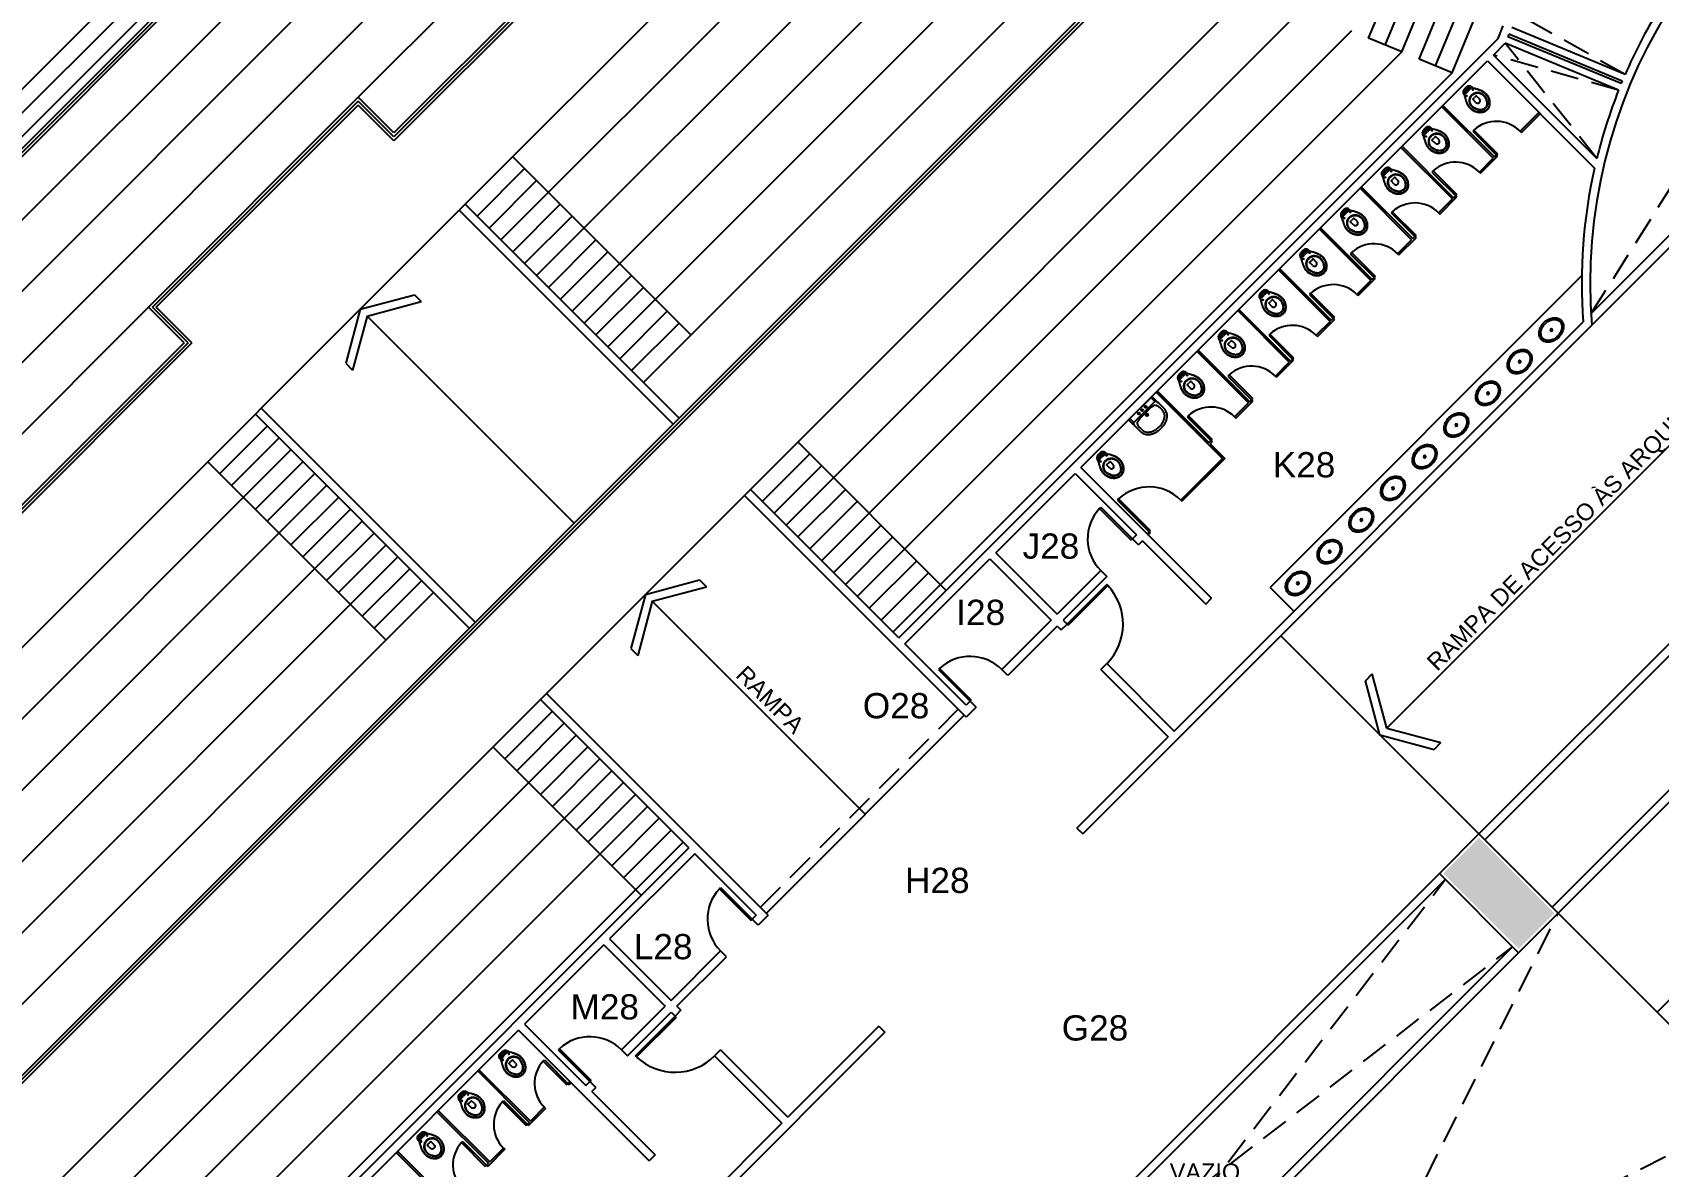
# Model space of a CAD drawing. Extents: x 964 to 1225, y -27 to 210.
# Drawn here: x 1107.01 to 1136.05, y 96.44 to 116.68 of the extents above; entities that cross this region are included whole.
import ezdxf

# ---------------------------------------------------------------- set-up
doc = ezdxf.new("R2010")
doc.units = 0
doc.header["$LTSCALE"] = 2
doc.linetypes.add('HIDDEN', pattern=[0.375, 0.25, -0.125])
for name, color, linetype in [('ARQUIBANCADA-ARY', 2, 'CONTINUOUS'), ('DIVISÓRIAS-ARY', 2, 'CONTINUOUS'), ('ESQUADRIA-ARY', 2, 'CONTINUOUS'), ('HACHURAS-ARY', 9, 'CONTINUOUS'), ('L_DECA', 7, 'CONTINUOUS'), ('MOBILIÁRIO-ARY', 7, 'CONTINUOUS'), ('PAREDE-ALTA-ARY', 1, 'CONTINUOUS'), ('PAREDE-BAIXA-ARY', 2, 'CONTINUOUS'), ('PEÇAS-SANIT-ARY', 7, 'CONTINUOUS'), ('PILARES-PRINC-ARY', 5, 'CONTINUOUS'), ('RAMPA-ARY', 2, 'CONTINUOUS'), ('RAMPA-INT-ARY', 7, 'CONTINUOUS'), ('RAMPA-PROJ-ARY', 7, 'HIDDEN'), ('TEXTO-PB-COR-ARY', 12, 'CONTINUOUS')]:
    doc.layers.add(name, color=color, linetype=linetype)
doc.styles.add('ARIAL', font='arial.ttf', dxfattribs={"height": 0.5})

# ---------------------------------------------------------------- blocks, each defined once
blk = doc.blocks.new('CUB01')
at = {"layer": 'L_DECA'}
blk.add_lwpolyline([(-24.5, -18.7, 0.124977), (-22.8, -25.6, 0.105809), (-17.3, -31.9, 0.086634), (-9.6, -35.9, 0.076682), (0, -37.4, 0.076682), (9.6, -35.9, 0.086634), (17.3, -31.9, 0.105809), (22.8, -25.6, 0.124977), (24.5, -18.7, 0.124977), (22.8, -11.8, 0.105809), (17.3, -5.5, 0.086634), (9.6, -1.5, 0.076682), (0, 0, 0.076682), (-9.6, -1.5, 0.086634), (-17.3, -5.5, 0.105809), (-22.8, -11.8, 0.124977)], format="xyb", close=True, dxfattribs=at)
at = {"layer": 'L_DECA', "color": 1}
blk.add_lwpolyline([(0.1, -2.9, 0.074123), (-8.3, -4.1, 0.084852), (-15, -7.5, 0.106323), (-19.8, -12.9, 0.128843), (-21.3, -18.6, 0.128843), (-19.8, -24.4, 0.106323), (-15, -29.8, 0.084852), (-8.3, -33.1, 0.074123), (0.1, -34.4, 0.074123), (8.6, -33.1, 0.084852), (15.3, -29.8, 0.106323), (20, -24.4, 0.128843), (21.5, -18.6, 0.128843), (20, -12.9, 0.106323), (15.3, -7.5, 0.084852), (8.6, -4.1, 0.074123)], format="xyb", close=True, dxfattribs=at)
for radius in [2.25, 1.06]:
    blk.add_circle((0.1, -18.7), radius, dxfattribs=at)
blk = doc.blocks.new('RAV10')
at = {"layer": 'L_DECA'}
blk.add_lwpolyline([(4.6, -12.9), (8.2, -12.9), (8.2, -12.9), (8.7, -13), (9.2, -13.2), (9.6, -13.5), (9.9, -14), (10.1, -14.3), (10.1, -14.3), (10.1, -14.3), (10.1, -14.3), (10.1, -14.3), (10.1, -14.3), (12.2, -18), (12.2, -18), (12.5, -18.6), (12.8, -19.1), (13.1, -19.6), (13.3, -20.1), (13.3, -20.1), (13.6, -20.6), (13.9, -21.1), (14.2, -21.5), (14.5, -22.1), (14.7, -22.6), (15, -23.1), (15.3, -23.6), (15.5, -24.1), (15.5, -24.1), (15.9, -24.8), (16.3, -25.6), (16.6, -26.3), (16.9, -27), (17.2, -27.8), (17.5, -28.6), (17.8, -29.4), (18, -30.2), (18, -30.2), (18.3, -31.4), (18.6, -32.6), (18.8, -33.9), (19, -35.2), (19.1, -36.4), (19.1, -37.7), (19.1, -39), (19, -40.3), (19, -40.3), (18.8, -41.6), (18.6, -42.9), (18.2, -44.2), (17.9, -45.5), (17.4, -46.8), (16.9, -48), (16.4, -49.3), (15.8, -50.4), (15.8, -50.4), (15.2, -51.4), (14.6, -52.3), (13.9, -53.1), (13.3, -53.9), (12.5, -54.8), (11.7, -55.5), (10.9, -56.3), (10.1, -57), (10.1, -57), (9, -57.8), (7.9, -58.5), (6.6, -59.1), (5.4, -59.6), (4.1, -60), (2.8, -60.3), (1.4, -60.4), (0, -60.5), (0, -60.5), (-1.4, -60.4), (-2.7, -60.3), (-4, -60), (-5.3, -59.6), (-6.6, -59.1), (-7.8, -58.5), (-9, -57.8), (-10.1, -57), (-10.1, -57), (-10.9, -56.3), (-11.7, -55.5), (-12.5, -54.8), (-13.2, -53.9), (-13.9, -53.1), (-14.5, -52.3), (-15.1, -51.4), (-15.7, -50.4), (-15.7, -50.4), (-16.3, -49.3), (-16.9, -48), (-17.4, -46.8), (-17.8, -45.5), (-18.2, -44.2), (-18.5, -42.9), (-18.7, -41.6), (-19, -40.3), (-19, -40.3), (-19, -39), (-19, -37.7), (-19, -36.4), (-18.9, -35.2), (-18.7, -33.9), (-18.5, -32.6), (-18.2, -31.4), (-17.9, -30.2), (-17.9, -30.2), (-17.7, -29.4), (-17.4, -28.6), (-17.1, -27.8), (-16.9, -27), (-16.6, -26.3), (-16.2, -25.6), (-15.8, -24.8), (-15.5, -24.1), (-15.5, -24.1), (-15.2, -23.6), (-15, -23.1), (-14.7, -22.6), (-14.4, -22.1), (-14.2, -21.5), (-13.9, -21.1), (-13.6, -20.6), (-13.3, -20.1), (-13.3, -20.1), (-13.1, -19.6), (-12.8, -19.1), (-12.4, -18.6), (-12.1, -18), (-10.1, -14.3), (-10.1, -14.3), (-10.1, -14.3), (-10.1, -14.3), (-10.1, -14.3), (-10.1, -14.3), (-9.8, -14), (-9.8, -14), (-9.6, -13.5), (-9.1, -13.2), (-8.6, -13), (-8.1, -12.9), (-4.5, -12.9)], dxfattribs=at)
at = {"layer": 'L_DECA', "color": 1}
for points in [[(12.2, -18), (13.3, -20.1), (13.3, -20.1), (13.6, -20.6), (13.8, -21.1), (14.1, -21.5), (14.3, -22.1), (14.5, -22.6), (14.7, -23.1), (15, -23.6), (15.2, -24.1), (15.2, -24.1), (15.5, -24.8), (15.9, -25.6), (16.2, -26.3), (16.6, -27.1), (16.9, -27.8), (17.1, -28.5), (17.4, -29.4), (17.6, -30.2), (17.6, -30.2), (17.9, -31.4), (18.1, -32.6), (18.3, -33.9), (18.5, -35.2), (18.5, -36.4), (18.5, -37.7), (18.5, -39), (18.4, -40.3), (18.4, -40.3), (18.2, -41.6), (17.9, -42.9), (17.6, -44.2), (17.2, -45.5), (16.7, -46.8), (16.2, -48), (15.6, -49.3), (15, -50.4), (15, -50.4), (14.4, -51.2), (13.9, -52), (13.3, -52.8), (12.8, -53.5), (12.2, -54.2), (11.5, -54.9), (10.9, -55.5), (10.1, -56.2), (10.1, -56.2), (9, -57.1), (7.9, -57.8), (6.6, -58.4), (5.4, -58.9), (4.1, -59.3), (2.8, -59.6), (1.4, -59.8), (0, -59.8), (0, -59.8), (-1.4, -59.8), (-2.7, -59.6), (-4.1, -59.3), (-5.3, -58.9), (-6.6, -58.4), (-7.8, -57.8), (-9, -57.1), (-10.1, -56.2), (-10.1, -56.2), (-10.8, -55.5), (-11.5, -54.9), (-12.1, -54.2), (-12.7, -53.5), (-13.3, -52.8), (-13.9, -52), (-14.4, -51.2), (-14.9, -50.4), (-14.9, -50.4), (-15.5, -49.3), (-16.1, -48), (-16.6, -46.8), (-17.1, -45.5), (-17.5, -44.2), (-17.9, -42.9), (-18.1, -41.6), (-18.3, -40.3), (-18.3, -40.3), (-18.4, -39.1), (-18.5, -37.7), (-18.5, -36.4), (-18.4, -35.2), (-18.2, -33.9), (-18, -32.6), (-17.8, -31.4), (-17.5, -30.2), (-17.5, -30.2), (-17.3, -29.4), (-17, -28.6), (-16.8, -27.8), (-16.5, -27.1), (-16.2, -26.3), (-15.8, -25.6), (-15.5, -24.8), (-15.2, -24.1), (-15.2, -24.1), (-15, -23.6), (-14.7, -23.1), (-14.5, -22.6), (-14.2, -22.1), (-14, -21.5), (-13.7, -21.1), (-13.5, -20.6), (-13.2, -20.1), (-12.1, -18)], [(-12.9, -30.2), (-12.9, -30.2), (-12.4, -29.3), (-11.9, -28.4), (-11.2, -27.7), (-10.6, -26.9), (-9.9, -26.2), (-9.2, -25.6), (-8.4, -25), (-7.5, -24.4), (-6.7, -23.9), (-5.8, -23.5), (-4.9, -23.1), (-3.9, -22.8), (-3, -22.6), (-2, -22.4), (-1, -22.3), (0, -22.2), (0, -22.2), (1, -22.3), (2, -22.4), (3, -22.6), (4, -22.8), (5, -23.1), (5.8, -23.5), (6.8, -23.9), (7.6, -24.4), (8.5, -25), (9.3, -25.6), (10, -26.2), (10.6, -26.9), (11.3, -27.7), (12, -28.4), (12.5, -29.3), (13, -30.2), (13, -30.2), (13.6, -31.3), (14, -32.6), (14.3, -33.8), (14.6, -35.1), (14.7, -36.4), (14.7, -37.7), (14.7, -39), (14.4, -40.3), (14.4, -40.3), (14.2, -41.6), (13.8, -42.9), (13.4, -44.2), (12.9, -45.5), (12.4, -46.8), (11.7, -48), (11.1, -49.3), (10.4, -50.4), (10.4, -50.4), (9.4, -51.7), (8.4, -52.8), (7.2, -53.8), (5.9, -54.6), (4.5, -55.2), (3.1, -55.8), (1.5, -56.1), (0, -56.2), (0, -56.2), (-1.5, -56.1), (-3.1, -55.8), (-4.4, -55.2), (-5.8, -54.6), (-7.1, -53.8), (-8.3, -52.8), (-9.3, -51.7), (-10.3, -50.4), (-10.3, -50.4), (-11, -49.3), (-11.7, -48), (-12.3, -46.8), (-12.8, -45.5), (-13.3, -44.2), (-13.7, -42.9), (-14.1, -41.6), (-14.4, -40.3), (-14.4, -40.3), (-14.6, -39), (-14.7, -37.7), (-14.6, -36.4), (-14.5, -35.1), (-14.2, -33.8), (-13.9, -32.6), (-13.5, -31.3), (-12.9, -30.2)], [(-12, -30.2), (-12, -30.2), (-11.5, -29.4), (-11, -28.6), (-10.4, -27.9), (-9.8, -27.2), (-9.1, -26.7), (-8.5, -26.1), (-7.7, -25.5), (-6.9, -25), (-6.1, -24.6), (-5.3, -24.2), (-4.5, -23.9), (-3.6, -23.6), (-2.8, -23.4), (-1.8, -23.2), (-0.9, -23.2), (0, -23.1), (0, -23.1), (0.9, -23.2), (1.9, -23.2), (2.8, -23.4), (3.6, -23.6), (4.5, -23.9), (5.4, -24.2), (6.2, -24.6), (7, -25), (7.7, -25.5), (8.5, -26.1), (9.2, -26.7), (9.8, -27.2), (10.4, -27.9), (11, -28.6), (11.5, -29.4), (12, -30.2), (12, -30.2), (12.7, -31.3), (13.2, -32.6), (13.6, -33.8), (13.9, -35), (14.1, -36.4), (14.1, -37.7), (14.1, -39), (13.9, -40.3), (13.9, -40.3), (13.6, -41.7), (13.2, -43), (12.8, -44.3), (12.3, -45.5), (11.7, -46.9), (11.1, -48.1), (10.4, -49.3), (9.6, -50.4), (9.6, -50.4), (8.8, -51.6), (7.8, -52.6), (6.7, -53.5), (5.5, -54.2), (4.2, -54.8), (2.8, -55.3), (1.5, -55.5), (0, -55.7), (0, -55.7), (-1.5, -55.5), (-2.8, -55.3), (-4.2, -54.8), (-5.4, -54.2), (-6.6, -53.5), (-7.7, -52.6), (-8.7, -51.6), (-9.6, -50.4), (-9.6, -50.4), (-10.3, -49.3), (-11, -48.1), (-11.7, -46.9), (-12.2, -45.5), (-12.7, -44.3), (-13.1, -43), (-13.5, -41.7), (-13.8, -40.3), (-13.8, -40.3), (-14, -39), (-14.1, -37.7), (-14, -36.4), (-13.9, -35), (-13.6, -33.8), (-13.2, -32.6), (-12.7, -31.3), (-12, -30.2)], [(-7.7, -9.4), (-8.1, -10.1), (-8.5, -10.8), (-8.6, -11.4), (-8.8, -12.2), (-8.8, -13.1)], [(-5.1, -12.9), (-5.1, -9.7), (-5.1, -7.8), (-5.1, -7.8), (-5.2, -7.6), (-5.3, -7.5), (-5.5, -7.4), (-5.9, -7.6), (-5.9, -7.6), (-6.4, -8), (-7.1, -8.6), (-7.7, -9.4)], [(5.1, -9.3), (5, -8.9), (4.6, -8.3), (3.9, -7.8), (3.1, -7.7), (0, -7.7), (-3.1, -7.7), (-3.1, -7.7), (-3.9, -7.8), (-4.5, -8.3), (-5, -8.9), (-5.1, -9.7)], [(4.6, -12.9), (4.6, -12.9), (4.2, -12.9), (3.9, -12.6), (3.6, -12.4), (3.6, -12), (3.6, -10.7), (3.6, -10.7), (3.6, -10.5), (3.6, -10.4), (3.7, -10.2), (3.9, -10.1), (3.9, -10.1), (3.9, -9.9), (3.9, -9.7), (3.8, -9.5), (3.6, -9.4), (0, -9.4), (-3.5, -9.4), (-3.5, -9.4), (-3.7, -9.5), (-3.9, -9.7), (-3.9, -9.9), (-3.8, -10.1), (-3.8, -10.1), (-3.6, -10.2), (-3.6, -10.4), (-3.5, -10.5), (-3.5, -10.7), (-3.5, -12), (-3.5, -12), (-3.6, -12.4), (-3.8, -12.6), (-4.1, -12.9), (-4.5, -12.9)], [(-4.5, -37), (-4.5, -29), (0, -29)], [(3.7, -10.3), (0, -10.3), (-3.6, -10.3)], [(4.6, -37), (4.6, -29), (0, -29)], [(5.1, -12.9), (5.1, -9.7), (5.1, -7.8), (5.1, -7.8), (5.2, -7.6), (5.3, -7.5), (5.5, -7.4), (5.9, -7.6), (5.9, -7.6), (6.4, -8), (7.1, -8.6), (7.7, -9.4)], [(7.7, -9.4), (8.1, -10.1), (8.5, -10.8), (8.6, -11.4), (8.8, -12.2), (8.8, -13.1)]]:
    blk.add_lwpolyline(points, dxfattribs=at)
at = {"layer": 'L_DECA', "color": 7}
for points in [[(10.1, -14.3), (10.1, -14.3), (10.1, -14.3), (10.1, -14.3), (10.1, -14.3), (10.1, -14.3), (9.6, -11.3), (9.6, -11.3), (9.3, -10.2), (8.9, -9.3), (8.3, -8.5), (7.7, -7.7), (6.9, -7), (6.1, -6.5), (5.1, -6.2), (4.1, -5.9), (4.1, -5.9), (3.6, -5.8), (3.1, -5.7), (2.6, -5.6), (2, -5.6), (1.5, -5.6), (1, -5.5), (0.5, -5.5), (0, -5.5), (0, -5.5), (-0.5, -5.5), (-1, -5.5), (-1.5, -5.6), (-2, -5.6), (-2.5, -5.6), (-3, -5.7), (-3.5, -5.8), (-4, -5.9), (-4, -5.9), (-5, -6.2), (-6, -6.5), (-6.9, -7), (-7.6, -7.7), (-8.2, -8.5), (-8.8, -9.3), (-9.3, -10.2), (-9.6, -11.3), (-10, -14.3), (-10, -14.3), (-10, -14.3), (-10, -14.3), (-10, -14.3), (-10.1, -14.3)], [(-4.5, -12.9), (0, -12.9)], [(4.6, -12.9), (0, -12.9)]]:
    blk.add_lwpolyline(points, dxfattribs=at)
at = {"layer": 'L_DECA', "color": 1}
for centre in [(-7.6, -17), (7.6, -17)]:
    blk.add_circle(centre, 0.672, dxfattribs=at)
blk.add_arc((0, -37), 4.56, 180, 0, dxfattribs=at)
blk = doc.blocks.new('DUO04')
at = {"layer": 'L_DECA'}
blk.add_line((-27.8, 0), (27.8, 0), dxfattribs=at)
at = {"layer": 'L_DECA', "color": 1}
for p, q in [((-26.5, -9.9), (-26.5, 0)), ((26.5, -9.9), (26.5, 0)), ((-26.5, -9.9), (0, -9.9)), ((26.5, -9.9), (0, -9.9))]:
    blk.add_line(p, q, dxfattribs=at)
at = {"layer": 'L_DECA', "color": 7}
for points in [[(-27.8, 0), (-27.8, 0), (-28.5, -0.1), (-29.1, -0.3), (-29.4, -0.8), (-29.5, -1.4), (-29.5, -23.9)], [(27.8, 0), (27.8, 0), (28.5, -0.1), (29.1, -0.3), (29.4, -0.8), (29.5, -1.4), (29.5, -23.9)], [(-29.5, -23.9), (-29.5, -29.7), (-29.5, -29.7), (-29.4, -32.1), (-28.9, -34.4), (-28.2, -36.5), (-27.2, -38.6), (-26.1, -40.5), (-24.7, -42.2), (-23.1, -43.8), (-21.3, -45.2), (-21.3, -45.2), (-20.2, -45.9), (-19.1, -46.6), (-18, -47.2), (-16.9, -47.9), (-15.7, -48.4), (-14.5, -49), (-13.3, -49.4), (-12.1, -49.9), (-10.8, -50.3), (-9.5, -50.5), (-8.2, -50.9), (-6.7, -51.1), (-4.8, -51.4), (-2.9, -51.5), (-1.4, -51.5), (0, -51.5)], [(29.5, -23.9), (29.5, -29.7), (29.5, -29.7), (29.4, -32.1), (28.9, -34.4), (28.2, -36.5), (27.2, -38.6), (26.1, -40.5), (24.7, -42.2), (23.1, -43.8), (21.3, -45.2), (21.3, -45.2), (20.2, -45.9), (19.1, -46.6), (18, -47.2), (16.9, -47.9), (15.7, -48.4), (14.5, -49), (13.3, -49.4), (12.1, -49.9), (10.8, -50.3), (9.5, -50.5), (8.2, -50.9), (6.7, -51.1), (4.8, -51.4), (2.9, -51.5), (1.4, -51.5), (0, -51.5)]]:
    blk.add_lwpolyline(points, dxfattribs=at)
at = {"layer": 'L_DECA', "color": 1}
for points in [[(-26.5, -9.9), (-26.9, -10), (-27.5, -10.1), (-28, -10.6), (-28.4, -11.2), (-28.7, -11.9), (-29, -12.7), (-29.2, -13.7), (-29.4, -15), (-29.5, -16.8)], [(0, -12.4), (0, -12.4), (-0.8, -12.4), (-1.4, -12.4), (-1.1, -12.4), (-1.8, -12.4), (-2.5, -12.4), (-3.3, -12.4), (-3.9, -12.4), (-4.7, -12.4), (-7.9, -12.4), (-8.6, -12.4), (-9.3, -12.4), (-10, -12.4), (-10.7, -12.4), (-11.4, -12.4), (-12, -12.4), (-12.7, -12.4), (-12.7, -12.4), (-13.7, -12.4), (-14.7, -12.5), (-15.8, -12.6), (-16.8, -12.8), (-17.8, -13), (-18.8, -13.2), (-19.8, -13.5), (-20.8, -13.7), (-20.8, -13.7), (-21.7, -14.1), (-22.6, -14.7), (-23.3, -15.4), (-23.9, -16.1), (-24.5, -17), (-24.8, -18), (-25.1, -19), (-25.2, -20), (-25.2, -20), (-25.2, -21.8), (-25.2, -23.1), (-25.2, -23.9)], [(-25.2, -23.9), (-25.2, -27.3), (-25.2, -29.6), (-25.2, -29.6), (-25, -31.4), (-24.8, -33.1), (-24.2, -34.8), (-23.5, -36.3), (-22.6, -37.8), (-21.6, -39.1), (-20.4, -40.4), (-19.1, -41.4), (-19.1, -41.4), (-18.1, -42.1), (-17.1, -42.7), (-16.2, -43.3), (-15.2, -43.9), (-14.1, -44.4), (-13, -44.8), (-11.9, -45.3), (-10.8, -45.7), (-9.7, -46.1), (-8.6, -46.4), (-6.7, -46.8), (-5.2, -47), (-3.3, -47.2), (-2.1, -47.2), (-1, -47.2), (0, -47.2)], [(0, -12.4), (0, -12.4), (0.8, -12.4), (1.4, -12.4), (1.1, -12.4), (1.8, -12.4), (2.5, -12.4), (3.3, -12.4), (3.9, -12.4), (4.7, -12.4), (7.9, -12.4), (8.6, -12.4), (9.3, -12.4), (10, -12.4), (10.7, -12.4), (11.4, -12.4), (12, -12.4), (12.7, -12.4), (12.7, -12.4), (13.7, -12.4), (14.7, -12.5), (15.8, -12.6), (16.8, -12.8), (17.8, -13), (18.8, -13.2), (19.8, -13.5), (20.8, -13.7), (20.8, -13.7), (21.7, -14.1), (22.6, -14.7), (23.3, -15.4), (23.9, -16.1), (24.5, -17), (24.8, -18), (25.1, -19), (25.2, -20), (25.2, -20), (25.2, -21.8), (25.2, -23.1), (25.2, -23.9)], [(25.2, -23.9), (25.2, -27.3), (25.2, -29.6), (25.2, -29.6), (25, -31.4), (24.8, -33.1), (24.2, -34.8), (23.5, -36.3), (22.6, -37.8), (21.6, -39.1), (20.4, -40.4), (19.1, -41.4), (19.1, -41.4), (18.1, -42.1), (17.1, -42.7), (16.2, -43.3), (15.2, -43.9), (14.1, -44.4), (13, -44.8), (11.9, -45.3), (10.8, -45.7), (9.7, -46.1), (8.6, -46.4), (6.7, -46.8), (5.2, -47), (3.3, -47.2), (2.1, -47.2), (1, -47.2), (0, -47.2)], [(26.5, -9.9), (26.9, -10), (27.5, -10.1), (28, -10.6), (28.4, -11.2), (28.7, -11.9), (29, -12.7), (29.2, -13.7), (29.4, -15), (29.5, -16.8)]]:
    blk.add_lwpolyline(points, dxfattribs=at)
for centre, radius in [((-8.5, -4.9), 1.75), ((0, -17), 2.25), ((0, -4.9), 1.75), ((0, -17), 0.981), ((8.5, -4.9), 1.75)]:
    blk.add_circle(centre, radius, dxfattribs=at)

msp = doc.modelspace()

# ---------------------------------------------------------------- hatches: boundary and pattern name
at = {"layer": 'HACHURAS-ARY', "ltscale": 0.5}
msp.add_hatch(color=256, dxfattribs=at).paths.add_polyline_path([(1132.84, 102.3), (1132.204, 101.664), (1133.547, 100.32), (1134.184, 100.956)])

# ---------------------------------------------------------------- linework, layer by layer
at = {"layer": 'ARQUIBANCADA-ARY'}
for p, q in [((1115.262, 123.042), (1101.562, 109.343)), ((1116.162, 122.669), (1101.935, 108.443)), ((1117.062, 122.297), (1102.308, 107.543)), ((1117.962, 121.924), (1102.68, 106.643)), ((1118.862, 121.551), (1112.831, 115.521)), ((1119.762, 121.178), (1113.468, 114.884)), ((1121.562, 120.433), (1114.74, 113.611)), ((1122.462, 120.06), (1115.377, 112.975)), ((1123.362, 119.687), (1116.013, 112.339)), ((1124.262, 119.314), (1116.65, 111.702)), ((1125.162, 118.942), (1117.286, 111.066)), ((1126.062, 118.569), (1117.922, 110.43)), ((1126.962, 118.196), (1106.408, 97.643)), ((1130.87, 116.577), (1131.636, 118.425)), ((1131.166, 116.454), (1131.931, 118.302)), ((1131.462, 116.332), (1132.227, 118.18)), ((1131.77, 116.204), (1132.536, 118.052)), ((1132.066, 116.082), (1132.831, 117.929)), ((1132.362, 115.959), (1133.127, 117.807)), ((1128.762, 117.45), (1119.832, 108.52)), ((1129.662, 117.078), (1120.468, 107.884)), ((1130.562, 116.705), (1121.104, 107.248)), ((1131.462, 116.332), (1130.87, 116.577)), ((1131.462, 116.332), (1121.741, 106.611)), ((1132.362, 115.959), (1131.77, 116.204)), ((1132.362, 115.959), (1122.377, 105.975)), ((1109.084, 111.773), (1112.831, 115.521)), ((1109.154, 111.773), (1112.831, 115.45)), ((1109.225, 111.773), (1112.831, 115.379)), ((1113.468, 114.884), (1112.831, 115.521)), ((1113.468, 114.814), (1112.831, 115.45)), ((1113.468, 114.743), (1112.831, 115.379)), ((1118.771, 111.278), (1115.589, 114.46)), ((1115.801, 114.248), (1114.953, 113.399)), ((1116.013, 114.036), (1115.165, 113.187)), ((1114.74, 113.611), (1114.634, 113.505)), ((1118.559, 109.793), (1114.74, 113.611)), ((1116.437, 113.611), (1115.589, 112.763)), ((1118.453, 109.687), (1114.634, 113.505)), ((1116.65, 113.399), (1115.801, 112.551)), ((1117.074, 112.975), (1116.225, 112.127)), ((1117.286, 112.763), (1116.437, 111.914)), ((1117.71, 112.339), (1116.862, 111.49)), ((1117.922, 112.127), (1117.074, 111.278)), ((1109.084, 111.773), (1103.053, 105.743)), ((1109.72, 111.137), (1109.084, 111.773)), ((1109.791, 111.137), (1109.154, 111.773)), ((1109.861, 111.137), (1109.225, 111.773)), ((1118.347, 111.702), (1117.498, 110.854)), ((1118.559, 111.49), (1117.71, 110.642)), ((1109.72, 111.137), (1103.426, 104.843)), ((1110.993, 109.864), (1104.171, 103.043)), ((1111.099, 109.97), (1110.993, 109.864)), ((1114.811, 106.045), (1110.993, 109.864)), ((1114.917, 106.151), (1111.099, 109.97)), ((1110.356, 108.803), (1111.205, 109.652)), ((1111.629, 109.227), (1104.544, 102.143)), ((1110.568, 108.591), (1111.417, 109.44)), ((1120.892, 109.157), (1120.044, 108.308)), ((1123.33, 106.719), (1120.68, 109.369)), ((1113.326, 105.833), (1110.144, 109.015)), ((1110.993, 108.167), (1111.841, 109.015)), ((1121.104, 108.945), (1120.256, 108.096)), ((1112.265, 108.591), (1104.917, 101.243)), ((1111.205, 107.955), (1112.053, 108.803)), ((1111.629, 107.53), (1112.478, 108.379)), ((1121.529, 108.52), (1120.68, 107.672)), ((1121.741, 108.308), (1120.892, 107.46)), ((1111.841, 107.318), (1112.69, 108.167)), ((1112.902, 107.955), (1105.29, 100.343)), ((1112.266, 106.894), (1113.114, 107.743)), ((1122.165, 107.884), (1121.316, 107.035)), ((1112.478, 106.682), (1113.326, 107.53)), ((1122.377, 107.672), (1121.529, 106.823)), ((1113.538, 107.318), (1105.663, 99.443)), ((1122.801, 107.248), (1121.953, 106.399)), ((1112.902, 106.258), (1113.75, 107.106)), ((1113.114, 106.045), (1113.963, 106.894)), ((1123.014, 107.035), (1122.165, 106.187)), ((1114.175, 106.682), (1106.035, 98.543)), ((1116.084, 104.773), (1107.154, 95.843)), ((1115.447, 103.712), (1116.296, 104.561)), ((1115.66, 103.5), (1116.508, 104.348)), ((1116.72, 104.136), (1107.527, 94.943)), ((1117.885, 101.275), (1115.235, 103.924)), ((1116.084, 103.076), (1116.932, 103.924)), ((1116.296, 102.863), (1117.145, 103.712)), ((1117.357, 103.5), (1107.899, 94.043)), ((1116.72, 102.439), (1117.569, 103.288)), ((1116.932, 102.227), (1117.781, 103.076)), ((1117.993, 102.863), (1108.272, 93.143)), ((1117.357, 101.803), (1118.205, 102.651)), ((1118.629, 102.227), (1108.645, 92.243)), ((1117.569, 101.591), (1118.417, 102.439))]:
    msp.add_line(p, q, dxfattribs=at)
at = {"layer": 'ARQUIBANCADA-ARY', "linetype": 'HIDDEN'}
msp.add_line((1123.544, 104.596), (1120.008, 101.06), dxfattribs=at)
at = {"layer": 'DIVISÓRIAS-ARY'}
for p, q in [((1132.175, 115.353), (1133.095, 114.434)), ((1132.197, 115.374), (1133.116, 114.455)), ((1133.576, 114.915), (1133.91, 115.249)), ((1133.597, 114.894), (1133.931, 115.228)), ((1132.749, 114.935), (1132.728, 114.914)), ((1132.728, 114.914), (1133.173, 114.469)), ((1132.749, 114.935), (1133.173, 114.512)), ((1133.576, 114.915), (1133.597, 114.894)), ((1131.447, 114.625), (1132.366, 113.706)), ((1131.468, 114.646), (1132.388, 113.727)), ((1132.847, 114.186), (1133.095, 114.434)), ((1132.868, 114.165), (1133.173, 114.469)), ((1133.116, 114.455), (1133.173, 114.512)), ((1133.116, 114.455), (1133.151, 114.49)), ((1133.151, 114.49), (1133.173, 114.512)), ((1132.02, 114.207), (1131.999, 114.186)), ((1131.999, 114.186), (1132.444, 113.741)), ((1132.02, 114.207), (1132.444, 113.783)), ((1132.847, 114.186), (1132.868, 114.165)), ((1130.719, 113.896), (1131.638, 112.977)), ((1130.74, 113.918), (1131.659, 112.998)), ((1132.119, 113.458), (1132.366, 113.706)), ((1132.14, 113.437), (1132.444, 113.741)), ((1132.388, 113.727), (1132.444, 113.783)), ((1132.388, 113.727), (1132.423, 113.762)), ((1132.423, 113.762), (1132.444, 113.783)), ((1131.292, 113.479), (1131.271, 113.458)), ((1131.271, 113.458), (1131.716, 113.013)), ((1131.292, 113.479), (1131.716, 113.055)), ((1132.119, 113.458), (1132.14, 113.437)), ((1129.991, 113.168), (1130.91, 112.249)), ((1130.012, 113.189), (1130.931, 112.27)), ((1131.391, 112.73), (1131.638, 112.977)), ((1131.412, 112.709), (1131.716, 113.013)), ((1131.659, 112.998), (1131.716, 113.055)), ((1131.659, 112.998), (1131.695, 113.034)), ((1131.695, 113.034), (1131.716, 113.055)), ((1130.564, 112.75), (1130.543, 112.729)), ((1130.543, 112.729), (1130.988, 112.284)), ((1130.564, 112.75), (1130.988, 112.327)), ((1131.391, 112.73), (1131.412, 112.709)), ((1129.262, 112.44), (1130.181, 111.521)), ((1129.262, 112.44), (1130.181, 111.521)), ((1129.283, 112.461), (1130.203, 111.542)), ((1130.662, 112.001), (1130.91, 112.249)), ((1130.683, 111.98), (1130.988, 112.284)), ((1130.931, 112.27), (1130.988, 112.327)), ((1130.931, 112.27), (1130.966, 112.305)), ((1130.966, 112.305), (1130.988, 112.327)), ((1129.835, 112.022), (1129.814, 112.001)), ((1129.814, 112.001), (1130.259, 111.556)), ((1129.835, 112.022), (1130.259, 111.598)), ((1130.662, 112.001), (1130.683, 111.98)), ((1128.534, 111.712), (1129.453, 110.792)), ((1128.555, 111.733), (1129.474, 110.813)), ((1129.934, 111.273), (1130.181, 111.521)), ((1129.955, 111.252), (1130.259, 111.556)), ((1130.203, 111.542), (1130.259, 111.598)), ((1130.203, 111.542), (1130.238, 111.577)), ((1130.238, 111.577), (1130.259, 111.598)), ((1129.107, 111.294), (1129.086, 111.273)), ((1129.086, 111.273), (1129.531, 110.828)), ((1129.107, 111.294), (1129.531, 110.87)), ((1129.934, 111.273), (1129.955, 111.252)), ((1127.806, 110.983), (1128.725, 110.064)), ((1127.827, 111.004), (1128.746, 110.085)), ((1129.206, 110.545), (1129.453, 110.792)), ((1129.227, 110.524), (1129.531, 110.828)), ((1129.474, 110.813), (1129.531, 110.87)), ((1129.474, 110.813), (1129.51, 110.849)), ((1129.51, 110.849), (1129.531, 110.87)), ((1128.379, 110.565), (1128.358, 110.544)), ((1128.358, 110.544), (1128.803, 110.099)), ((1128.379, 110.565), (1128.803, 110.142)), ((1129.206, 110.545), (1129.227, 110.524)), ((1127.077, 110.255), (1128.258, 109.074)), ((1127.098, 110.276), (1128.018, 109.357)), ((1128.477, 109.816), (1128.725, 110.064)), ((1128.499, 109.795), (1128.803, 110.099)), ((1128.746, 110.085), (1128.781, 110.121)), ((1128.781, 110.121), (1128.803, 110.142)), ((1127.651, 109.837), (1127.629, 109.816)), ((1127.629, 109.816), (1128.074, 109.371)), ((1127.651, 109.837), (1128.074, 109.413)), ((1128.477, 109.816), (1128.499, 109.795)), ((1128.018, 109.357), (1128.053, 109.392)), ((1128.018, 109.357), (1128.053, 109.392)), ((1128.039, 109.336), (1128.074, 109.371)), ((1128.039, 109.336), (1128.074, 109.371)), ((1128.039, 109.336), (1128.301, 109.074)), ((1128.053, 109.392), (1128.074, 109.413)), ((1128.258, 109.074), (1127.516, 108.332)), ((1128.301, 109.074), (1127.537, 108.31)), ((1126.406, 108.352), (1126.385, 108.331)), ((1126.385, 108.331), (1126.971, 107.745)), ((1126.406, 108.352), (1126.971, 107.787)), ((1127.516, 108.332), (1127.537, 108.31)), ((1126.066, 108.183), (1126.632, 107.617)), ((1126.067, 108.183), (1126.088, 108.204)), ((1126.088, 108.204), (1126.653, 107.639)), ((1126.95, 107.766), (1126.915, 107.731)), ((1126.971, 107.745), (1126.936, 107.709)), ((1126.95, 107.766), (1126.971, 107.787)), ((1126.653, 107.639), (1126.632, 107.617)), ((1126.193, 106.825), (1125.486, 106.118)), ((1126.214, 106.804), (1125.507, 106.097)), ((1126.214, 106.804), (1126.193, 106.825)), ((1125.486, 106.118), (1125.507, 106.097)), ((1123.21, 105.326), (1123.189, 105.305)), ((1123.189, 105.305), (1123.754, 104.74)), ((1123.21, 105.326), (1123.775, 104.761)), ((1123.754, 104.74), (1123.775, 104.761)), ((1119.278, 101.394), (1119.299, 101.415)), ((1119.278, 101.394), (1119.843, 100.829)), ((1119.299, 101.415), (1119.865, 100.85)), ((1119.865, 100.85), (1119.843, 100.829)), ((1117.779, 98.411), (1118.486, 99.118)), ((1117.8, 98.39), (1118.507, 99.097)), ((1118.486, 99.118), (1118.507, 99.097)), ((1116.422, 98.538), (1116.4, 98.516)), ((1116.4, 98.516), (1116.966, 97.951)), ((1116.422, 98.538), (1116.987, 97.972)), ((1114.965, 98.142), (1115.884, 97.223)), ((1114.986, 98.163), (1115.905, 97.244)), ((1116.132, 98.318), (1116.153, 98.34)), ((1116.132, 98.318), (1116.555, 97.895)), ((1116.153, 98.34), (1116.598, 97.895)), ((1117.8, 98.39), (1117.779, 98.411)), ((1116.577, 97.916), (1116.555, 97.895)), ((1116.612, 97.951), (1116.577, 97.916)), ((1116.633, 97.93), (1116.598, 97.895)), ((1116.966, 97.951), (1116.987, 97.972)), ((1115.403, 97.59), (1115.425, 97.611)), ((1115.403, 97.59), (1115.827, 97.166)), ((1115.425, 97.611), (1115.87, 97.166)), ((1114.236, 97.414), (1115.155, 96.495)), ((1114.257, 97.435), (1115.177, 96.516)), ((1116.174, 97.47), (1115.87, 97.166)), ((1116.152, 97.492), (1115.905, 97.244)), ((1116.152, 97.492), (1116.174, 97.47)), ((1115.848, 97.188), (1115.827, 97.166)), ((1115.884, 97.223), (1115.848, 97.188)), ((1113.508, 96.686), (1114.427, 95.766)), ((1113.529, 96.707), (1114.448, 95.787)), ((1114.675, 96.862), (1114.696, 96.883)), ((1114.675, 96.862), (1115.099, 96.438)), ((1114.696, 96.883), (1115.141, 96.438)), ((1115.445, 96.742), (1115.141, 96.438)), ((1115.424, 96.763), (1115.177, 96.516)), ((1115.424, 96.763), (1115.445, 96.742)), ((1115.12, 96.459), (1115.099, 96.438)), ((1115.155, 96.495), (1115.12, 96.459))]:
    msp.add_line(p, q, dxfattribs=at)
at = {"layer": 'ESQUADRIA-ARY'}
for p, q in [((1115.304, 123.014), (1101.59, 109.3)), ((1115.346, 122.986), (1101.619, 109.258)), ((1119.726, 121.072), (1113.468, 114.814)), ((1119.762, 121.037), (1113.468, 114.743)), ((1126.926, 118.09), (1106.514, 97.678)), ((1126.962, 118.055), (1106.55, 97.643)), ((1109.791, 111.137), (1103.532, 104.878)), ((1109.861, 111.137), (1103.567, 104.843))]:
    msp.add_line(p, q, dxfattribs=at)
at = {"layer": 'ESQUADRIA-ARY', "color": 7, "ltscale": 0.5}
for centre, radius, start, end in [((1133.151, 114.49), 0.6, 45, 132.134), ((1132.423, 113.762), 0.6, 45, 132.134), ((1131.695, 113.034), 0.6, 45, 132.134), ((1130.966, 112.305), 0.6, 45, 132.134), ((1130.238, 111.577), 0.6, 45, 132.134), ((1129.51, 110.849), 0.6, 45, 132.134), ((1128.781, 110.121), 0.6, 45, 132.134), ((1128.053, 109.392), 0.6, 45, 132.134), ((1126.95, 107.766), 0.8, 45, 132.8509), ((1116.577, 97.916), 0.6, 137.866, 225), ((1115.848, 97.188), 0.6, 137.866, 225), ((1115.12, 96.459), 0.6, 137.866, 225)]:
    msp.add_arc(centre, radius, start, end, dxfattribs=at)
at = {"layer": 'MOBILIÁRIO-ARY'}
for p, q in [((1104.346, 113.187), (1111.417, 120.258)), ((1104.558, 112.975), (1111.629, 120.046)), ((1104.77, 112.763), (1111.841, 119.834)), ((1129.111, 106.773), (1134.675, 112.337)), ((1129.111, 106.773), (1129.535, 106.349))]:
    msp.add_line(p, q, dxfattribs=at)
at = {"layer": 'PAREDE-ALTA-ARY'}
for p, q in [((1133.182, 116.572), (1133.274, 116.794)), ((1135.448, 115.926), (1133.424, 116.764)), ((1122.481, 105.871), (1133.182, 116.572)), ((1133.097, 116.275), (1133.309, 116.487)), ((1135.333, 115.648), (1133.309, 116.487)), ((1133.376, 116.648), (1133.357, 116.602)), ((1135.38, 115.764), (1133.357, 116.602)), ((1135.399, 115.81), (1133.376, 116.648)), ((1125.734, 108.911), (1132.991, 116.169)), ((1125.734, 108.911), (1132.991, 116.169)), ((1132.991, 116.169), (1134.904, 114.256)), ((1133.097, 116.275), (1134.944, 114.428)), ((1127.395, 104.209), (1134.698, 111.512)), ((1134.853, 111.455), (1125.769, 102.371)), ((1125.734, 108.911), (1128.067, 106.578)), ((1124.213, 107.391), (1125.628, 108.805)), ((1125.628, 108.805), (1126.724, 107.709)), ((1119.832, 108.52), (1119.725, 108.414)), ((1123.683, 104.457), (1119.725, 108.414)), ((1122.481, 105.871), (1119.832, 108.52)), ((1126.724, 107.709), (1126.653, 107.639)), ((1126.653, 107.639), (1126.759, 107.533)), ((1126.83, 107.603), (1126.759, 107.533)), ((1126.83, 107.603), (1127.961, 106.472)), ((1122.587, 105.765), (1124.107, 107.285)), ((1124.107, 107.285), (1125.203, 106.189)), ((1124.213, 107.391), (1125.309, 106.295)), ((1126.087, 107.073), (1125.309, 106.295)), ((1126.193, 106.967), (1125.416, 106.189)), ((1126.087, 107.073), (1126.193, 106.967)), ((1127.961, 106.472), (1128.067, 106.578)), ((1125.203, 106.189), (1124.32, 105.305)), ((1125.309, 106.083), (1124.426, 105.199)), ((1125.309, 106.083), (1125.38, 106.012)), ((1125.38, 106.012), (1125.486, 106.118)), ((1125.416, 106.189), (1125.486, 106.118)), ((1123.683, 104.669), (1122.587, 105.765)), ((1126.087, 105.305), (1126.193, 105.411)), ((1126.193, 105.411), (1127.395, 104.209)), ((1124.426, 105.199), (1124.32, 105.305)), ((1126.087, 105.305), (1127.289, 104.103)), ((1116.19, 104.879), (1116.084, 104.773)), ((1120.147, 100.921), (1116.19, 104.879)), ((1118.733, 102.123), (1116.084, 104.773)), ((1123.754, 104.74), (1123.683, 104.669)), ((1123.86, 104.634), (1123.683, 104.457)), ((1123.86, 104.634), (1123.754, 104.74)), ((1125.663, 102.477), (1127.289, 104.103)), ((1125.663, 102.477), (1125.769, 102.371)), ((1118.733, 102.123), (1108.032, 91.422)), ((1118.839, 102.017), (1117.319, 100.497)), ((1119.935, 100.921), (1118.839, 102.017)), ((1119.935, 100.921), (1119.865, 100.85)), ((1119.971, 100.744), (1119.865, 100.85)), ((1120.147, 100.921), (1119.971, 100.744)), ((1117.319, 100.497), (1118.415, 99.401)), ((1117.213, 100.391), (1115.799, 98.977)), ((1117.213, 100.391), (1118.309, 99.295)), ((1118.415, 99.401), (1119.299, 100.285)), ((1118.521, 99.295), (1119.405, 100.178)), ((1119.405, 100.178), (1119.299, 100.285)), ((1117.531, 98.517), (1118.309, 99.295)), ((1118.521, 99.295), (1118.592, 99.224)), ((1117.637, 98.411), (1118.415, 99.189)), ((1118.415, 99.189), (1118.486, 99.118)), ((1118.592, 99.224), (1118.486, 99.118)), ((1115.693, 98.87), (1108.436, 91.613)), ((1115.693, 98.87), (1118.026, 96.537)), ((1115.799, 98.977), (1116.895, 97.881)), ((1122.234, 98.835), (1119.087, 95.688)), ((1122.127, 98.941), (1120.501, 97.315)), ((1122.127, 98.941), (1122.234, 98.835)), ((1117.531, 98.517), (1117.637, 98.411)), ((1119.299, 98.517), (1119.193, 98.411)), ((1119.299, 98.517), (1120.501, 97.315)), ((1119.193, 98.411), (1120.395, 97.209)), ((1116.895, 97.881), (1116.966, 97.951)), ((1116.966, 97.951), (1117.072, 97.845)), ((1117.001, 97.774), (1117.072, 97.845)), ((1117.001, 97.774), (1118.132, 96.643)), ((1120.395, 97.209), (1118.875, 95.688)), ((1118.132, 96.643), (1118.026, 96.537))]:
    msp.add_line(p, q, dxfattribs=at)
for radius, start, end in [(9.25, 112.2333, 184.5602), (9.4, 148.7695, 156.5857), (9.4, 158.4143, 166.2305), (9.4, 157.3476, 157.6524), (9.4, 167.3059, 184.1368)]:
    msp.add_arc((1144.074, 112.19), radius, start, end, dxfattribs=at)
at = {"layer": 'PAREDE-BAIXA-ARY'}
for p, q in [((1143.074, 112.604), (1132.84, 102.371)), ((1132.946, 102.265), (1143.1, 112.419)), ((1132.133, 101.664), (1122.941, 92.471)), ((1132.239, 101.557), (1123.047, 92.365)), ((1137.79, 97.421), (1134.254, 100.956)), ((1133.441, 100.355), (1124.249, 91.163)), ((1133.547, 100.249), (1124.355, 91.057))]:
    msp.add_line(p, q, dxfattribs=at)
at = {"layer": 'PEÇAS-SANIT-ARY', "ltscale": 0.5}
for centre, radius, start, end in [((1126.653, 107.639), 0.8, 137.1491, 225), ((1125.486, 106.118), 1, 315, 43.2809), ((1123.754, 104.74), 0.8, 45, 132.8509), ((1119.865, 100.85), 0.8, 137.1491, 225), ((1116.966, 97.951), 0.8, 45, 132.8509), ((1118.486, 99.118), 1, 226.7191, 315)]:
    msp.add_arc(centre, radius, start, end, dxfattribs=at)
at = {"layer": 'PILARES-PRINC-ARY'}
msp.add_lwpolyline([(1133.547, 100.249), (1134.254, 100.956), (1132.84, 102.371), (1132.133, 101.664)], close=True, dxfattribs=at)
at = {"layer": 'RAMPA-ARY'}
msp.add_line((1132.84, 102.371), (1129.305, 105.906), dxfattribs=at)
for points in [[(1134.84, 111.653), (1139.725, 116.539, -1), (1148.423, 107.842), (1137.896, 97.315)], [(1134.853, 111.455), (1139.831, 116.433, -1), (1148.317, 107.948), (1137.79, 97.421)]]:
    msp.add_lwpolyline(points, format="xyb", dxfattribs=at)
for points in [[(1144.781, 111.483), (1134.254, 100.956)], [(1134.148, 101.062), (1144.303, 111.217)]]:
    msp.add_lwpolyline(points, dxfattribs=at)
at = {"layer": 'RAMPA-INT-ARY'}
for p, q in [((1111.099, 109.97), (1114.634, 113.505)), ((1112.867, 111.738), (1113.832, 111.996)), ((1112.989, 111.615), (1113.955, 111.874)), ((1113.832, 111.996), (1113.955, 111.874)), ((1112.867, 111.738), (1112.608, 110.772)), ((1112.989, 111.615), (1112.73, 110.649)), ((1116.685, 107.919), (1112.989, 111.615)), ((1112.608, 110.772), (1112.73, 110.649)), ((1116.19, 104.879), (1119.725, 108.414)), ((1117.958, 106.646), (1118.924, 106.905)), ((1118.924, 106.905), (1119.046, 106.783)), ((1117.958, 106.646), (1117.699, 105.681)), ((1118.08, 106.524), (1119.046, 106.783)), ((1118.08, 106.524), (1117.821, 105.558)), ((1121.882, 102.722), (1118.08, 106.524)), ((1117.699, 105.681), (1117.821, 105.558)), ((1130.814, 105.104), (1130.936, 105.227)), ((1131.072, 104.138), (1130.814, 105.104)), ((1131.195, 104.261), (1130.936, 105.227)), ((1123.65, 104.49), (1120.114, 100.954)), ((1131.195, 104.261), (1132.161, 104.002)), ((1131.072, 104.138), (1132.038, 103.88)), ((1132.038, 103.88), (1132.161, 104.002))]:
    msp.add_line(p, q, dxfattribs=at)
msp.add_lwpolyline([(1136.022, 99.189), (1146.549, 109.715, 1), (1141.599, 114.665), (1131.195, 104.261)], format="xyb", dxfattribs=at)
at = {"layer": 'RAMPA-PROJ-ARY'}
for p, q in [((1134.84, 111.653), (1140.574, 120.752)), ((1135.448, 115.926), (1133.424, 117.064)), ((1134.944, 114.428), (1133.309, 116.487)), ((1135.333, 115.648), (1133.097, 116.275)), ((1124.249, 91.163), (1132.239, 101.557)), ((1127.183, 86.814), (1134.254, 100.956)), ((1123.047, 92.365), (1133.441, 100.355)), ((1123.648, 90.35), (1137.79, 97.421))]:
    msp.add_line(p, q, dxfattribs=at)

# ---------------------------------------------------------------- block references
at = {"layer": 'PEÇAS-SANIT-ARY', "ltscale": 0.5, "yscale": 0.01, "zscale": 0.01, "rotation": 45}
for name, p, xscale in [('RAV10', (1132.555, 115.722), 0.01), ('RAV10', (1131.827, 114.994), 0.01), ('RAV10', (1131.099, 114.266), 0.01), ('RAV10', (1130.37, 113.537), 0.01), ('RAV10', (1129.642, 112.809), 0.01), ('RAV10', (1128.914, 112.081), 0.01), ('RAV10', (1128.185, 111.352), 0.01), ('RAV10', (1127.457, 110.624), 0.01), ('DUO04', (1126.794, 109.972), 0.01), ('RAV10', (1126.017, 109.194), 0.01), ('RAV10', (1115.345, 98.512), -0.01), ('RAV10', (1114.617, 97.783), -0.01), ('RAV10', (1113.888, 97.055), -0.01)]:
    msp.add_blockref(name, p, dxfattribs=dict(at, xscale=xscale))
at = {"layer": 'PEÇAS-SANIT-ARY', "xscale": -0.01, "yscale": 0.01, "zscale": 0.01, "rotation": 225}
for p in [(1134.264, 111.235), (1133.698, 110.67), (1133.132, 110.104), (1132.567, 109.538), (1132.001, 108.973), (1131.435, 108.407), (1130.87, 107.841), (1130.304, 107.276), (1129.738, 106.71)]:
    msp.add_blockref('CUB01', p, dxfattribs=at)

# ---------------------------------------------------------------- texts
at = {"layer": 'TEXTO-PB-COR-ARY', "style": 'ARIAL'}
for s, rotation, p in [('RAMPA DE ACESSO ÀS ARQUIBANCADAS', 45, (1132.093, 105.264)), ('RAMPA', 315, (1119.552, 105.189))]:
    msp.add_text(s, height=0.3, rotation=rotation, dxfattribs=at).set_placement(p)
for s, height, p in [('K28', 0.45, (1129.157, 108.737)), ('J28', 0.45, (1124.691, 107.285)), ('I28', 0.45, (1123.507, 106.102)), ('O28', 0.45, (1121.839, 104.436)), ('H28', 0.45, (1122.592, 101.318)), ('L28', 0.45, (1117.75, 100.135)), ('M28', 0.45, (1116.62, 99.06)), ('G28', 0.45, (1125.39, 98.684)), ('VAZIO', 0.3, (1127.319, 96.189))]:
    msp.add_text(s, height=height, dxfattribs=at).set_placement(p)

doc.saveas('drawing.dxf')
